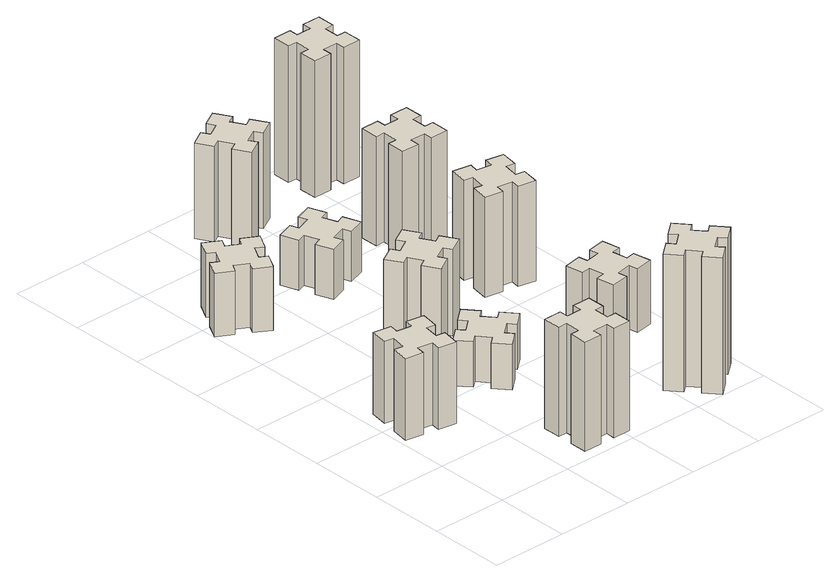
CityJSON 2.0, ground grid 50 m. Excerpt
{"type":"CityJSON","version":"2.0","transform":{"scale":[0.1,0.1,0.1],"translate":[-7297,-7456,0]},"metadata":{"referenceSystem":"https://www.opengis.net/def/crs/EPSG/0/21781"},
"CityObjects":{
"building1":{"type":"Building","attributes":{"class":"1000","function":"1000","usage":"1000","yearOfConstruction":2016,"roofType":"1000","measuredHeight":54,"storeysAboveGround":30,"storeysBelowGround":0},"geometry":[{"type":"Solid","lod":"1","boundaries":[[[[0,1,2,3,4,5,6,7,8,9,10,11,12,13,14,15,16,17,18,19]],[[17,16,20,21]],[[16,15,22,20]],[[15,14,23,22]],[[14,13,24,23]],[[13,12,25,24]],[[12,11,26,25]],[[11,10,27,26]],[[10,9,28,27]],[[9,8,29,28]],[[8,7,30,29]],[[7,6,31,30]],[[6,5,32,31]],[[5,4,33,32]],[[4,3,34,33]],[[3,2,35,34]],[[2,1,36,35]],[[1,0,37,36]],[[0,19,38,37]],[[19,18,39,38]],[[18,17,21,39]],[[24,25,26,27,28,29,30,31,32,33,34,35,36,37,38,39,21,20,22,23]]]]}]},
"building2":{"type":"Building","attributes":{"class":"1000","function":"1000","usage":"1000","yearOfConstruction":2016,"roofType":"1000","measuredHeight":72,"storeysAboveGround":30,"storeysBelowGround":0},"geometry":[{"type":"Solid","lod":"1","boundaries":[[[[40,41,42,43,44,45,46,47,48,49,50,51,52,53,54,55,56,57,58,59]],[[57,56,60,61]],[[56,55,62,60]],[[55,54,63,62]],[[54,53,64,63]],[[53,52,65,64]],[[52,51,66,65]],[[51,50,67,66]],[[50,49,68,67]],[[49,48,69,68]],[[48,47,70,69]],[[47,46,71,70]],[[46,45,72,71]],[[45,44,73,72]],[[44,43,74,73]],[[43,42,75,74]],[[42,41,76,75]],[[41,40,77,76]],[[40,59,78,77]],[[59,58,79,78]],[[58,57,61,79]],[[64,65,66,67,68,69,70,71,72,73,74,75,76,77,78,79,61,60,62,63]]]]}]},
"building3":{"type":"Building","attributes":{"class":"1000","function":"1000","usage":"1000","yearOfConstruction":2016,"roofType":"1000","measuredHeight":42,"storeysAboveGround":30,"storeysBelowGround":0},"geometry":[{"type":"Solid","lod":"1","boundaries":[[[[80,81,82,83,84,85,86,87,88,89,90,91,92,93,94,95,96,97,98,99]],[[97,96,100,101]],[[96,95,102,100]],[[95,94,103,102]],[[94,93,104,103]],[[93,92,105,104]],[[92,91,106,105]],[[91,90,107,106]],[[90,89,108,107]],[[89,88,109,108]],[[88,87,110,109]],[[87,86,111,110]],[[86,85,112,111]],[[85,84,113,112]],[[84,83,114,113]],[[83,82,115,114]],[[82,81,116,115]],[[81,80,117,116]],[[80,99,118,117]],[[99,98,119,118]],[[98,97,101,119]],[[104,105,106,107,108,109,110,111,112,113,114,115,116,117,118,119,101,100,102,103]]]]}]},
"building4":{"type":"Building","attributes":{"class":"1000","function":"1000","usage":"1000","yearOfConstruction":2016,"roofType":"1000","measuredHeight":30,"storeysAboveGround":30,"storeysBelowGround":0},"geometry":[{"type":"Solid","lod":"1","boundaries":[[[[120,121,122,123,124,125,126,127,128,129,130,131,132,133,134,135,136,137,138,139]],[[137,136,140,141]],[[136,135,142,140]],[[135,134,143,142]],[[134,133,144,143]],[[133,132,145,144]],[[132,131,146,145]],[[131,130,147,146]],[[130,129,148,147]],[[129,128,149,148]],[[128,127,150,149]],[[127,126,151,150]],[[126,125,152,151]],[[125,124,153,152]],[[124,123,154,153]],[[123,122,155,154]],[[122,121,156,155]],[[121,120,157,156]],[[120,139,158,157]],[[139,138,159,158]],[[138,137,141,159]],[[144,145,146,147,148,149,150,151,152,153,154,155,156,157,158,159,141,140,142,143]]]]}]},
"building5":{"type":"Building","attributes":{"class":"1000","function":"1000","usage":"1000","yearOfConstruction":2016,"roofType":"1000","measuredHeight":57,"storeysAboveGround":30,"storeysBelowGround":0},"geometry":[{"type":"Solid","lod":"1","boundaries":[[[[160,161,162,163,164,165,166,167,168,169,170,171,172,173,174,175,176,177,178,179]],[[177,176,180,181]],[[176,175,182,180]],[[175,174,183,182]],[[174,173,184,183]],[[173,172,185,184]],[[172,171,186,185]],[[171,170,187,186]],[[170,169,188,187]],[[169,168,189,188]],[[168,167,190,189]],[[167,166,191,190]],[[166,165,192,191]],[[165,164,193,192]],[[164,163,194,193]],[[163,162,195,194]],[[162,161,196,195]],[[161,160,197,196]],[[160,179,198,197]],[[179,178,199,198]],[[178,177,181,199]],[[184,185,186,187,188,189,190,191,192,193,194,195,196,197,198,199,181,180,182,183]]]]}]},
"building6":{"type":"Building","attributes":{"class":"1000","function":"1000","usage":"1000","yearOfConstruction":2016,"roofType":"1000","measuredHeight":33,"storeysAboveGround":30,"storeysBelowGround":0},"geometry":[{"type":"Solid","lod":"1","boundaries":[[[[200,201,202,203,204,205,206,207,208,209,210,211,212,213,214,215,216,217,218,219]],[[217,216,220,221]],[[216,215,222,220]],[[215,214,223,222]],[[214,213,224,223]],[[213,212,225,224]],[[212,211,226,225]],[[211,210,227,226]],[[210,209,228,227]],[[209,208,229,228]],[[208,207,230,229]],[[207,206,231,230]],[[206,205,232,231]],[[205,204,233,232]],[[204,203,234,233]],[[203,202,235,234]],[[202,201,236,235]],[[201,200,237,236]],[[200,219,238,237]],[[219,218,239,238]],[[218,217,221,239]],[[224,225,226,227,228,229,230,231,232,233,234,235,236,237,238,239,221,220,222,223]]]]}]},
"building7":{"type":"Building","attributes":{"class":"1000","function":"1000","usage":"1000","yearOfConstruction":2016,"roofType":"1000","measuredHeight":90,"storeysAboveGround":30,"storeysBelowGround":0},"geometry":[{"type":"Solid","lod":"1","boundaries":[[[[240,241,242,243,244,245,246,247,248,249,250,251,252,253,254,255,256,257,258,259]],[[257,256,260,261]],[[256,255,262,260]],[[255,254,263,262]],[[254,253,264,263]],[[253,252,265,264]],[[252,251,266,265]],[[251,250,267,266]],[[250,249,268,267]],[[249,248,269,268]],[[248,247,270,269]],[[247,246,271,270]],[[246,245,272,271]],[[245,244,273,272]],[[244,243,274,273]],[[243,242,275,274]],[[242,241,276,275]],[[241,240,277,276]],[[240,259,278,277]],[[259,258,279,278]],[[258,257,261,279]],[[264,265,266,267,268,269,270,271,272,273,274,275,276,277,278,279,261,260,262,263]]]]}]},
"building8":{"type":"Building","attributes":{"class":"1000","function":"1000","usage":"1000","yearOfConstruction":2016,"roofType":"1000","measuredHeight":63,"storeysAboveGround":30,"storeysBelowGround":0},"geometry":[{"type":"Solid","lod":"1","boundaries":[[[[280,281,282,283,284,285,286,287,288,289,290,291,292,293,294,295,296,297,298,299]],[[297,296,300,301]],[[296,295,302,300]],[[295,294,303,302]],[[294,293,304,303]],[[293,292,305,304]],[[292,291,306,305]],[[291,290,307,306]],[[290,289,308,307]],[[289,288,309,308]],[[288,287,310,309]],[[287,286,311,310]],[[286,285,312,311]],[[285,284,313,312]],[[284,283,314,313]],[[283,282,315,314]],[[282,281,316,315]],[[281,280,317,316]],[[280,299,318,317]],[[299,298,319,318]],[[298,297,301,319]],[[304,305,306,307,308,309,310,311,312,313,314,315,316,317,318,319,301,300,302,303]]]]}]},
"building9":{"type":"Building","attributes":{"class":"1000","function":"1000","usage":"1000","yearOfConstruction":2016,"roofType":"1000","measuredHeight":42,"storeysAboveGround":30,"storeysBelowGround":0},"geometry":[{"type":"Solid","lod":"1","boundaries":[[[[320,321,322,323,324,325,326,327,328,329,330,331,332,333,334,335,336,337,338,339]],[[337,336,340,341]],[[336,335,342,340]],[[335,334,343,342]],[[334,333,344,343]],[[333,332,345,344]],[[332,331,346,345]],[[331,330,347,346]],[[330,329,348,347]],[[329,328,349,348]],[[328,327,350,349]],[[327,326,351,350]],[[326,325,352,351]],[[325,324,353,352]],[[324,323,354,353]],[[323,322,355,354]],[[322,321,356,355]],[[321,320,357,356]],[[320,339,358,357]],[[339,338,359,358]],[[338,337,341,359]],[[344,345,346,347,348,349,350,351,352,353,354,355,356,357,358,359,341,340,342,343]]]]}]},
"building10":{"type":"Building","attributes":{"class":"1000","function":"1000","usage":"1000","yearOfConstruction":2016,"roofType":"1000","measuredHeight":66,"storeysAboveGround":30,"storeysBelowGround":0},"geometry":[{"type":"Solid","lod":"1","boundaries":[[[[360,361,362,363,364,365,366,367,368,369,370,371,372,373,374,375,376,377,378,379]],[[377,376,380,381]],[[376,375,382,380]],[[375,374,383,382]],[[374,373,384,383]],[[373,372,385,384]],[[372,371,386,385]],[[371,370,387,386]],[[370,369,388,387]],[[369,368,389,388]],[[368,367,390,389]],[[367,366,391,390]],[[366,365,392,391]],[[365,364,393,392]],[[364,363,394,393]],[[363,362,395,394]],[[362,361,396,395]],[[361,360,397,396]],[[360,379,398,397]],[[379,378,399,398]],[[378,377,381,399]],[[384,385,386,387,388,389,390,391,392,393,394,395,396,397,398,399,381,380,382,383]]]]}]},
"building11":{"type":"Building","attributes":{"class":"1000","function":"1000","usage":"1000","yearOfConstruction":2016,"roofType":"1000","measuredHeight":72,"storeysAboveGround":30,"storeysBelowGround":0},"geometry":[{"type":"Solid","lod":"1","boundaries":[[[[400,401,402,403,404,405,406,407,408,409,410,411,412,413,414,415,416,417,418,419]],[[417,416,420,421]],[[416,415,422,420]],[[415,414,423,422]],[[414,413,424,423]],[[413,412,425,424]],[[412,411,426,425]],[[411,410,427,426]],[[410,409,428,427]],[[409,408,429,428]],[[408,407,430,429]],[[407,406,431,430]],[[406,405,432,431]],[[405,404,433,432]],[[404,403,434,433]],[[403,402,435,434]],[[402,401,436,435]],[[401,400,437,436]],[[400,419,438,437]],[[419,418,439,438]],[[418,417,421,439]],[[424,425,426,427,428,429,430,431,432,433,434,435,436,437,438,439,421,420,422,423]]]]}]},
"building12":{"type":"Building","attributes":{"class":"1000","function":"1000","usage":"1000","yearOfConstruction":2016,"roofType":"1000","measuredHeight":90,"storeysAboveGround":30,"storeysBelowGround":0},"geometry":[{"type":"Solid","lod":"1","boundaries":[[[[440,441,442,443,444,445,446,447,448,449,450,451,452,453,454,455,456,457,458,459]],[[457,456,460,461]],[[456,455,462,460]],[[455,454,463,462]],[[454,453,464,463]],[[453,452,465,464]],[[452,451,466,465]],[[451,450,467,466]],[[450,449,468,467]],[[449,448,469,468]],[[448,447,470,469]],[[447,446,471,470]],[[446,445,472,471]],[[445,444,473,472]],[[444,443,474,473]],[[443,442,475,474]],[[442,441,476,475]],[[441,440,477,476]],[[440,459,478,477]],[[459,458,479,478]],[[458,457,461,479]],[[464,465,466,467,468,469,470,471,472,473,474,475,476,477,478,479,461,460,462,463]]]]}]}
},
"vertices":[
[335,917,0],[352,1015,0],[411,1005,0],[432,1123,0],[314,1144,0],[304,1085,0],[205,1102,0],[216,1161,0],[97,1182,0],[77,1064,0],[136,1054,0],[118,955,0],[59,966,0],[38,847,0],[157,827,0],[167,886,0],[265,868,0],[255,809,0],[373,788,0],[394,907,0],[265,868,540],[255,809,540],[167,886,540],[157,827,540],[38,847,540],[59,966,540],[118,955,540],[136,1054,540],[77,1064,540],[97,1182,540],[216,1161,540],[205,1102,540],[304,1085,540],[314,1144,540],[432,1123,540],[411,1005,540],[352,1015,540],[335,917,540],[394,907,540],[373,788,540],
[985,195,0],[985,295,0],[1045,295,0],[1045,415,0],[925,415,0],[925,355,0],[825,355,0],[825,415,0],[705,415,0],[705,295,0],[765,295,0],[765,195,0],[705,195,0],[705,75,0],[825,75,0],[825,135,0],[925,135,0],[925,75,0],[1045,75,0],[1045,195,0],[925,135,720],[925,75,720],[825,135,720],[825,75,720],[705,75,720],[705,195,720],[765,195,720],[765,295,720],[705,295,720],[705,415,720],[825,415,720],[825,355,720],[925,355,720],[925,415,720],[1045,415,720],[1045,295,720],[985,295,720],[985,195,720],[1045,195,720],[1045,75,720],
[306,2367,0],[356,2454,0],[408,2424,0],[468,2528,0],[364,2588,0],[334,2536,0],[247,2586,0],[277,2638,0],[173,2698,0],[113,2594,0],[165,2564,0],[115,2477,0],[63,2507,0],[3,2403,0],[107,2343,0],[137,2395,0],[224,2345,0],[194,2293,0],[298,2233,0],[358,2337,0],[224,2345,420],[194,2293,420],[137,2395,420],[107,2343,420],[3,2403,420],[63,2507,420],[115,2477,420],[165,2564,420],[113,2594,420],[173,2698,420],[277,2638,420],[247,2586,420],[334,2536,420],[364,2588,420],[468,2528,420],[408,2424,420],[356,2454,420],[306,2367,420],[358,2337,420],[298,2233,420],
[908,969,0],[984,1033,0],[1023,987,0],[1115,1064,0],[1038,1156,0],[992,1118,0],[927,1194,0],[973,1233,0],[896,1325,0],[804,1248,0],[843,1202,0],[766,1137,0],[728,1183,0],[636,1106,0],[713,1014,0],[759,1053,0],[823,976,0],[777,938,0],[854,846,0],[946,923,0],[823,976,300],[777,938,300],[759,1053,300],[713,1014,300],[636,1106,300],[728,1183,300],[766,1137,300],[843,1202,300],[804,1248,300],[896,1325,300],[973,1233,300],[927,1194,300],[992,1118,300],[1038,1156,300],[1115,1064,300],[1023,987,300],[984,1033,300],[908,969,300],[946,923,300],[854,846,300],
[864,1746,0],[777,1696,0],[747,1748,0],[643,1688,0],[703,1584,0],[755,1614,0],[805,1527,0],[753,1497,0],[813,1393,0],[917,1453,0],[887,1505,0],[974,1555,0],[1004,1503,0],[1108,1563,0],[1048,1667,0],[996,1637,0],[946,1724,0],[998,1754,0],[938,1858,0],[834,1798,0],[946,1724,570],[998,1754,570],[996,1637,570],[1048,1667,570],[1108,1563,570],[1004,1503,570],[974,1555,570],[887,1505,570],[917,1453,570],[813,1393,570],[753,1497,570],[805,1527,570],[755,1614,570],[703,1584,570],[643,1688,570],[747,1748,570],[777,1696,570],[864,1746,570],[834,1798,570],[938,1858,570],
[866,2345,0],[960,2379,0],[980,2323,0],[1093,2364,0],[1052,2477,0],[996,2456,0],[962,2550,0],[1018,2570,0],[977,2683,0],[864,2642,0],[885,2586,0],[791,2552,0],[770,2608,0],[657,2567,0],[699,2454,0],[755,2475,0],[789,2381,0],[733,2360,0],[774,2247,0],[887,2289,0],[789,2381,330],[733,2360,330],[755,2475,330],[699,2454,330],[657,2567,330],[770,2608,330],[791,2552,330],[885,2586,330],[864,2642,330],[977,2683,330],[1018,2570,330],[962,2550,330],[996,2456,330],[1052,2477,330],[1093,2364,330],[980,2323,330],[960,2379,330],[866,2345,330],[887,2289,330],[774,2247,330],
[1748,129,0],[1824,193,0],[1863,147,0],[1955,224,0],[1878,316,0],[1832,278,0],[1767,354,0],[1813,393,0],[1736,485,0],[1644,408,0],[1683,362,0],[1606,297,0],[1568,343,0],[1476,266,0],[1553,174,0],[1599,213,0],[1663,136,0],[1617,98,0],[1694,6,0],[1786,83,0],[1663,136,900],[1617,98,900],[1599,213,900],[1553,174,900],[1476,266,900],[1568,343,900],[1606,297,900],[1683,362,900],[1644,408,900],[1736,485,900],[1813,393,900],[1767,354,900],[1832,278,900],[1878,316,900],[1955,224,900],[1863,147,900],[1824,193,900],[1748,129,900],[1786,83,900],[1694,6,900],
[996,3217,0],[946,3304,0],[998,3334,0],[938,3438,0],[834,3378,0],[864,3326,0],[777,3276,0],[747,3328,0],[643,3268,0],[703,3164,0],[755,3194,0],[805,3107,0],[753,3077,0],[813,2973,0],[917,3033,0],[887,3085,0],[974,3135,0],[1004,3083,0],[1108,3143,0],[1048,3247,0],[974,3135,630],[1004,3083,630],[887,3085,630],[917,3033,630],[813,2973,630],[753,3077,630],[805,3107,630],[755,3194,630],[703,3164,630],[643,3268,630],[747,3328,630],[777,3276,630],[864,3326,630],[834,3378,630],[938,3438,630],[998,3334,630],[946,3304,630],[996,3217,630],[1048,3247,630],[1108,3143,630],
[1685,868,0],[1784,886,0],[1794,827,0],[1912,847,0],[1891,966,0],[1832,955,0],[1815,1054,0],[1874,1064,0],[1853,1182,0],[1735,1161,0],[1745,1102,0],[1647,1085,0],[1637,1144,0],[1518,1123,0],[1539,1005,0],[1598,1015,0],[1616,917,0],[1557,907,0],[1577,788,0],[1696,809,0],[1616,917,420],[1557,907,420],[1598,1015,420],[1539,1005,420],[1518,1123,420],[1637,1144,420],[1647,1085,420],[1745,1102,420],[1735,1161,420],[1853,1182,420],[1874,1064,420],[1815,1054,420],[1832,955,420],[1891,966,420],[1912,847,420],[1794,827,420],[1784,886,420],[1685,868,420],[1696,809,420],[1577,788,420],
[1547,1726,0],[1645,1708,0],[1635,1649,0],[1753,1628,0],[1774,1747,0],[1715,1757,0],[1732,1855,0],[1791,1845,0],[1812,1963,0],[1694,1984,0],[1684,1925,0],[1585,1942,0],[1596,2001,0],[1477,2022,0],[1457,1904,0],[1516,1894,0],[1498,1795,0],[1439,1806,0],[1418,1687,0],[1537,1667,0],[1498,1795,660],[1439,1806,660],[1516,1894,660],[1457,1904,660],[1477,2022,660],[1596,2001,660],[1585,1942,660],[1684,1925,660],[1694,1984,660],[1812,1963,660],[1791,1845,660],[1732,1855,660],[1715,1757,660],[1774,1747,660],[1753,1628,660],[1635,1649,660],[1645,1708,660],[1547,1726,660],[1537,1667,660],[1418,1687,660],
[1565,2575,0],[1465,2575,0],[1465,2635,0],[1345,2635,0],[1345,2515,0],[1405,2515,0],[1405,2415,0],[1345,2415,0],[1345,2295,0],[1465,2295,0],[1465,2355,0],[1565,2355,0],[1565,2295,0],[1685,2295,0],[1685,2415,0],[1625,2415,0],[1625,2515,0],[1685,2515,0],[1685,2635,0],[1565,2635,0],[1625,2515,720],[1685,2515,720],[1625,2415,720],[1685,2415,720],[1685,2295,720],[1565,2295,720],[1565,2355,720],[1465,2355,720],[1465,2295,720],[1345,2295,720],[1345,2415,720],[1405,2415,720],[1405,2515,720],[1345,2515,720],[1345,2635,720],[1465,2635,720],[1465,2575,720],[1565,2575,720],[1565,2635,720],[1685,2635,720],
[1565,3195,0],[1665,3195,0],[1665,3135,0],[1785,3135,0],[1785,3255,0],[1725,3255,0],[1725,3355,0],[1785,3355,0],[1785,3475,0],[1665,3475,0],[1665,3415,0],[1565,3415,0],[1565,3475,0],[1445,3475,0],[1445,3355,0],[1505,3355,0],[1505,3255,0],[1445,3255,0],[1445,3135,0],[1565,3135,0],[1505,3255,900],[1445,3255,900],[1505,3355,900],[1445,3355,900],[1445,3475,900],[1565,3475,900],[1565,3415,900],[1665,3415,900],[1665,3475,900],[1785,3475,900],[1785,3355,900],[1725,3355,900],[1725,3255,900],[1785,3255,900],[1785,3135,900],[1665,3135,900],[1665,3195,900],[1565,3195,900],[1565,3135,900],[1445,3135,900]
]}
